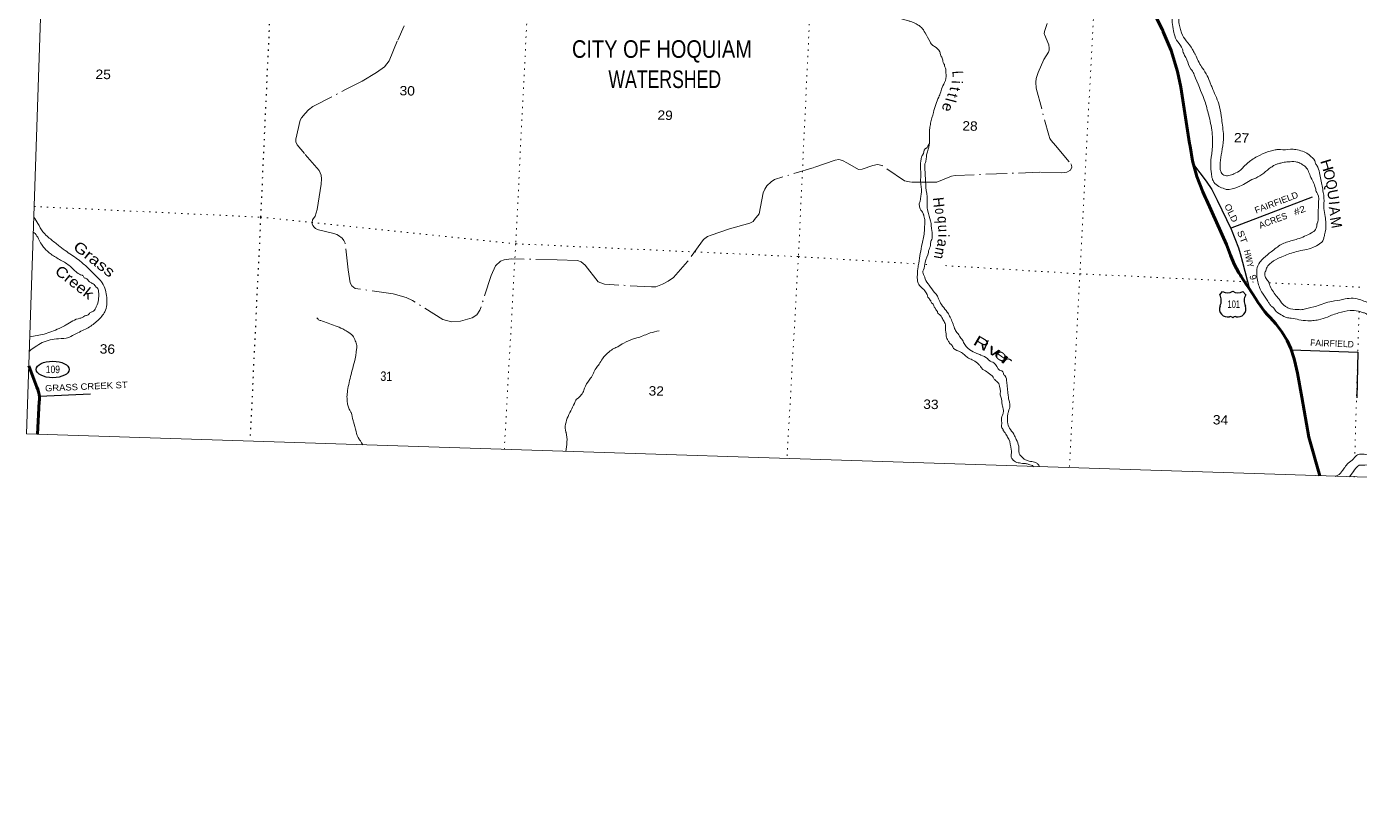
# Model space of a CAD drawing. Header units: feet. Extents: x -751810 to -497223, y -177792 to 12311.
# Drawn here: x -751810 to -726802, y -177792 to -163256 of the extents above; entities that cross this region are included whole.
import ezdxf
from ezdxf.enums import TextEntityAlignment as Align

# ---------------------------------------------------------------- set-up
doc = ezdxf.new("R2010")
doc.units = ezdxf.units.FT
doc.header["$LTSCALE"] = 80
doc.linetypes.add('DOT_DASHED', pattern=[7.7, 5, -1.2, 0.3, -1.2])
doc.linetypes.add('DOTTED', pattern=[1.5, 0.3, -1.2])
for name, color, linetype, lineweight in [('16', 7, 'Continuous', 25), ('17', 7, 'Continuous', 25), ('20', 7, 'Continuous', 70), ('23', 7, 'Continuous', 70), ('29', 7, 'Continuous', 25), ('39', 7, 'Continuous', 13), ('4', 7, 'Continuous', 13), ('44', 7, 'DOT_DASHED', 13), ('6', 7, 'DOTTED', 25), ('7', 7, 'DOTTED', 13)]:
    doc.layers.add(name, color=color, linetype=linetype, lineweight=lineweight)
doc.layers.add('30', color=7, linetype='Continuous')
doc.layers.add('41', color=7, linetype='Continuous')

msp = doc.modelspace()

# ---------------------------------------------------------------- linework, layer by layer
at = {"layer": '16'}
for p, q in [((-729420.93, -168286.22), (-729369.62, -168227.46)), ((-729177.86, -168221.49), (-729178.14, -168221.69)), ((-728985.77, -168227.37), (-728934.38, -168286.22))]:
    msp.add_line(p, q, dxfattribs=at)
for centre, radius, start, end in [((-729613.91, -168396.85), 222.05, 332.97043, 29.75871), ((-729278.54, -168069.8), 182.07, 239.97227, 303.45418), ((-729076.76, -168070.3), 181.52, 236.33975, 300.08743), ((-729076.77, -168069.8), 182.07, 236.54582, 236.59441), ((-728741.41, -168396.85), 222.05, 150.24129, 207.02957), ((-729274.72, -168551.75), 151.42, 159.09177, 283.81923), ((-729080.6, -168551.75), 151.42, 256.18077, 20.90823)]:
    msp.add_arc(centre, radius, start, end, dxfattribs=at)
for centre, major_axis, start_param, end_param in [((-729219.38, -168750.57), (-19.56, 51.67), 4.95877769, 6.28318531), ((-729135.93, -168750.57), (19.56, 51.67), 0, 1.32637542)]:
    msp.add_ellipse(centre, major_axis=major_axis, ratio=0.929097, start_param=start_param, end_param=end_param, dxfattribs=at)
at = {"layer": '17'}
msp.add_ellipse((-751320.69, -169688.33), major_axis=(-309.24, 1), ratio=0.500121, dxfattribs=at)
at = {"layer": '20'}
msp.add_lwpolyline([(-727545.1, -171686.21), (-727751.18, -170956.5), (-727881.95, -170207.12), (-727962.3, -169755.99), (-728017.39, -169514.47), (-728029.2, -169467.58), (-728086.01, -169291.97), (-728157.43, -169143.35), (-728256.16, -168980.76), (-728371.35, -168829.37), (-728478.19, -168715.87), (-728501.83, -168690.75), (-728523.22, -168665.87), (-728574.86, -168605.8), (-728705.92, -168426.55), (-728741.69, -168364.5), (-728884.13, -168151), (-728901.03, -168125.67), (-728916.99, -168101), (-729017.47, -167945.63), (-729033.37, -167921.05), (-729049.43, -167895.63), (-729063.88, -167872.77), (-729149.81, -167713.51), (-729218.62, -167546.15), (-729294.04, -167342.36), (-729669, -166503.88), (-729680.24, -166478.75), (-729692.26, -166453.88), (-729741.41, -166352.21), (-729852.59, -166068.73), (-729933.53, -165775.18), (-729979.2, -165499.78), (-729983.2, -165475.67), (-729987.21, -165449.78), (-730150.98, -164390.51), (-730212.46, -164095.55), (-730332.32, -163702.86), (-730481.97, -163349.85), (-730492.54, -163324.91), (-730505.05, -163299.85), (-730909.38, -162490.15)], dxfattribs=at)
at = {"layer": '23'}
msp.add_lwpolyline([(-751606.14, -170904.54), (-751571.95, -170289.8), (-751570.6, -170264.84), (-751569.51, -170239.8), (-751569.63, -170201.63), (-751574.66, -170155.36), (-751584.48, -170109.87), (-751599.02, -170065.66), (-751618.09, -170023.2), (-751767.38, -169619)], dxfattribs=at)
at = {"layer": '29'}
for p, q in [((-729219.12, -167035.6), (-727682.54, -166451.31)), ((-751567.31, -170189.39), (-750612.19, -170146.9))]:
    msp.add_line(p, q, dxfattribs=at)
for points in [[(-729915.46, -165840.7), (-729676.75, -166153.62), (-729572.14, -166314.43), (-729471.61, -166509.01), (-729208.26, -167058.26), (-729071.34, -167405.02), (-729036.32, -167510.14), (-728995.84, -167673.42), (-728862.54, -168183.37)], [(-728077.78, -169317.4), (-726830.86, -169365.98), (-726849.83, -170223.19)]]:
    msp.add_lwpolyline(points, dxfattribs=at)
at = {"layer": '39'}
msp.add_line((-726920.02, -171606.34), (-726986.97, -171703.98), dxfattribs=at)
msp.add_arc((-726527.81, -171864.45), 469.52, 125.9417, 146.65213, dxfattribs=at)
for points in [[(-730683.99, -159969.4), (-730603.98, -160082.44), (-730553.08, -160145.75), (-730513.92, -160179.53), (-730463.12, -160233.71), (-730379.98, -160324.03), (-730310.78, -160391.69), (-730156.23, -160542.81), (-729960.84, -160675.21), (-729836.74, -160755.95), (-729744.83, -160814.23), (-729491.98, -160984.77), (-729339.61, -161106.83), (-729281.29, -161200.93), (-729247.49, -161310.52), (-729234, -161427.66), (-729235.62, -161500.11), (-729249.69, -161588.36), (-729300.43, -161695.82), (-729508.52, -161992.65), (-729587.37, -162095.37), (-729713.4, -162325.8), (-729825.63, -162480.03), (-729842.28, -162503.78), (-729950.13, -162642.03), (-729990.51, -162708.19), (-730049.1, -162772.72), (-730129.98, -162883.12), (-730165.51, -162970.21), (-730187.19, -163070.84), (-730187.78, -163179.75), (-730165.97, -163285.01), (-730139.77, -163374.27), (-730050.4, -163521.51), (-729933.13, -163681.53), (-729890.65, -163763.14), (-729863.45, -163808.13), (-729809.79, -163930.3), (-729743.59, -164032.65), (-729593.05, -164326.41), (-729566.4, -164395.55), (-729440.39, -164704.8), (-729393, -164927.5), (-729376.03, -165068.88), (-729350.58, -165371.57), (-729384.09, -165608.34), (-729412.85, -165813.01), (-729414.83, -165901.57), (-729404.29, -165970.3), (-729381.03, -166011.16), (-729297.38, -166053.53), (-729248.97, -166050.72), (-729155.55, -166016.83), (-729029.03, -165943.5), (-728954.83, -165868.84), (-728909.55, -165825.68), (-728864.36, -165786.55), (-728664.27, -165666.73), (-728477.25, -165590.9), (-728380.08, -165569.18), (-728315.38, -165558.72), (-728283.26, -165563.57), (-728093.75, -165556.25), (-727993.18, -165562.81), (-727868.99, -165594.13), (-727761.37, -165645.17), (-727737.66, -165665.9), (-727639.34, -165773.09), (-727616.54, -165834.07), (-727597.04, -165862.75), (-727551.7, -165996.79), (-727526.4, -166126.31), (-727479.38, -166365.1), (-727465.71, -166474.19), (-727466.02, -166667.5), (-727445.29, -166821.05), (-727427.97, -166946.33), (-727452.97, -167163.18), (-727470.52, -167227.18), (-727500.15, -167290.86), (-727524.85, -167314.4), (-727631.06, -167380.19), (-727671.78, -167399.3), (-727979.68, -167476.13), (-728227.36, -167562.52), (-728333.13, -167608.19), (-728484.45, -167709.08), (-728542.62, -167788.16), (-728551.21, -167812.11), (-728555.79, -167836.16), (-728576.72, -167871.88), (-728577.36, -167900.05), (-728550.98, -167981.26), (-728500.18, -168051)], [(-730436.35, -160608.02), (-730326.05, -160719.53), (-730211.26, -160811.03), (-729969.34, -160982.24), (-729874.32, -161057.13), (-729802.75, -161099.2), (-729775.29, -161132.11), (-729739.41, -161149.13), (-729676.07, -161199.05), (-729600.47, -161241.22), (-729490.25, -161356.77), (-729462.6, -161381.62), (-729439.17, -161414.43), (-729432.74, -161487.09), (-729451.28, -161595.37), (-729485.21, -161671.04), (-729530.4, -161710.17), (-729660.81, -161956.59), (-729852.79, -162253.82), (-730102.68, -162618.05), (-730202.56, -162760.53), (-730270.86, -162931.98), (-730283.21, -162943.76), (-730287.87, -162971.83), (-730292.62, -163003.93), (-730306.05, -163064.01), (-730312.6, -163176.61), (-730287.93, -163334.29), (-730277.12, -163390.95), (-730207.97, -163541.71), (-730122.37, -163676.77), (-730111.2, -163717.32), (-730080.79, -163798.64), (-730038.22, -163876.22), (-729965.59, -164051.23), (-729945.9, -164071.86), (-729899.57, -164161.63), (-729712.56, -164625.46), (-729637.62, -164877.03), (-729619.11, -164949.99), (-729561.99, -165277.65), (-729565.01, -165591.71), (-729574.68, -165663.96), (-729590.91, -165848.8), (-729578.51, -166014.23), (-729560.54, -166111.34), (-729529.68, -166172.53), (-729438.87, -166255.36), (-729331.07, -166298.35), (-729299.13, -166311.23), (-729242.67, -166308.63), (-729043.94, -166249.2), (-728783, -166110.78), (-728746.4, -166095.59), (-728455.84, -165893.49), (-728394.54, -165854.76), (-728337.63, -165832.03), (-728309.26, -165824.69), (-728240.36, -165806.29), (-728139.34, -165792.72), (-727994.3, -165792.34), (-727918.24, -165814.39), (-727858.67, -165852.14), (-727826.91, -165873.07), (-727722.26, -166056.94), (-727626.65, -166284.88), (-727600.35, -166370.11), (-727588.73, -166390.54), (-727569.08, -166592.41), (-727573.87, -166805.73), (-727593.22, -166950.22), (-727597.52, -166962.2), (-727602.45, -167002.35), (-727623.94, -167062.22), (-727701.88, -167124.7), (-727962.27, -167238.96), (-728063.66, -167268.62), (-728266.78, -167344.05), (-728455.14, -167480.26), (-728598.78, -167597.47), (-728669.03, -167676.25), (-728724.43, -167811.78), (-728726.79, -167916.42), (-728709.45, -168041.71), (-728621.63, -168257.37), (-728520.27, -168408.93), (-728489.15, -168458.04), (-728449.88, -168503.33), (-728406.32, -168536.64), (-728382.97, -168573.47), (-728268.19, -168664.96), (-728172.55, -168711.67), (-728080.22, -168726.08), (-727935.81, -168753.87), (-727771.1, -168774.13), (-727674.37, -168772.54), (-727569.23, -168755.05)], [(-736932.93, -162398.82), (-736935.33, -162434.18), (-736922.02, -162559.37), (-736918.35, -162575.57), (-736899.48, -162632.43), (-736757.95, -162789.02), (-736662.84, -162859.88), (-736603.07, -162889.57), (-736527.21, -162919.67), (-736422.87, -162938.4), (-736298.23, -162949.59), (-736057.73, -163003.96), (-735640.15, -163066.81), (-735519.62, -163081.92), (-735355.26, -163118.27), (-735259.26, -163148.87), (-735239.21, -163153.4), (-735079.68, -163225.88), (-735020.28, -163271.67), (-734949.96, -163370.09), (-734857.11, -163541.58), (-734806.21, -163607.3), (-734774.45, -163628.23), (-734675.94, -163727.36), (-734657.35, -163796.3), (-734622.64, -163865.64), (-734615.48, -163906.09), (-734600.37, -163950.77), (-734584.63, -163967.28), (-734585.17, -163991.43), (-734562.36, -164052.41), (-734559.86, -164120.94), (-734556.47, -164149.21), (-734584.14, -164305.58), (-734643.3, -164428.95), (-734673.83, -164532.9), (-734694.95, -164576.67), (-734794.04, -164864.14), (-734846.95, -165068.2), (-734864.69, -165168.43)], [(-734864.69, -165168.43), (-734869.56, -165197.11), (-734870.31, -165231.34), (-734867.62, -165267.81), (-734869.49, -165304.32), (-734868.64, -165317.36)], [(-734869.33, -165435.2), (-734938.1, -165541.14), (-734950.36, -165548.89), (-734997.27, -165664.5), (-735013.82, -165684.22), (-735022.87, -165728.29), (-735036.75, -165808.49), (-735030.52, -166070.43), (-735035.54, -166114.6), (-735019.73, -166308.31), (-735021.44, -166384.79), (-735035.5, -166473.03), (-735044.91, -166533.21), (-735057.61, -166561.08), (-735055.21, -166633.63), (-735044.03, -166674.18), (-734985.52, -166760.22), (-734982.31, -166772.47), (-734975.2, -166795.23), (-734972.79, -166806.61), (-734953.48, -166900.01), (-734963.32, -167039.4), (-734964.64, -167086.96), (-735006.37, -167331.58), (-735070.85, -167692.41), (-735085.17, -167792.73), (-735094.06, -168009.98), (-735086.91, -168050.44), (-735040.31, -168128.13), (-734957.55, -168210.75), (-734930.18, -168247.69), (-734922.4, -168259.96), (-734884.03, -168345.5), (-734872.13, -168353.85), (-734864.61, -168378.2), (-734852.71, -168386.56), (-734829.72, -168439.49), (-734813.89, -168451.97), (-734782.94, -168509.13), (-734775.34, -168529.45), (-734763.35, -168533.79), (-734751.9, -168562.26), (-734720.5, -168599.3), (-734720.77, -168611.37), (-734661.73, -168673.26), (-734626.75, -168730.52), (-734615.12, -168750.96), (-734576.57, -168828.44), (-734565.57, -168877.05), (-734567.47, -168961.57), (-734560.13, -168993.97), (-734553.61, -169062.6), (-734519.27, -169148.03), (-734480.27, -169205.4), (-734436.97, -169250.78), (-734433.21, -169262.96), (-734316.93, -169347.09)], [(-734868.64, -165317.36), (-734866.6, -165406.01), (-734890.06, -165554.43), (-734907.25, -165602.33), (-734925.07, -165678.4), (-734935.28, -165774.8), (-734952.65, -165830.74), (-734954.99, -165935.4), (-734920.69, -166383.29), (-734913.63, -166427.77), (-734913.47, -166600.95), (-734899.98, -166718.07), (-734847.67, -166900.62), (-734823.62, -167086.48), (-734816.75, -167139.01), (-734827.31, -167251.51), (-734840.12, -167283.4), (-734849.88, -167359.68), (-734884.43, -167463.51), (-734889.09, -167491.6), (-734949.6, -167675.33), (-734981.03, -167819.52), (-734993.65, -167843.36), (-734967.36, -167928.6), (-734948.48, -167985.45), (-734874.68, -168108.12), (-734772.97, -168243.58), (-734718.13, -168313.42), (-734691.39, -168378.53), (-734535.47, -168612.01), (-734523.76, -168628.41), (-734481.17, -168705.99), (-734397.28, -168917.52), (-734354.71, -168995.11), (-734327.06, -169019.96), (-734307.92, -169064.75), (-734249.15, -169138.72), (-734229.91, -169179.47), (-734112.19, -169319.35), (-733980.77, -169387.1), (-733904.89, -169417.19), (-733781.52, -169484.73), (-733753.96, -169513.61), (-733702.25, -169543.11), (-733626.92, -169597.35), (-733516.8, -169716.91), (-733504.72, -169717.22), (-733481.47, -169758.07), (-733470.02, -169786.56), (-733454.27, -169803.05), (-733416.9, -169932.87), (-733390.18, -170179.2), (-733379.91, -170260), (-733361.3, -170328.93), (-733362.75, -170393.33), (-733393.36, -170501.3), (-733402.86, -170565.49), (-733397.96, -170706.57), (-733348.05, -170816.55), (-733270.05, -170931.27), (-733250.91, -170976.05), (-733239.37, -171000.51), (-733193.85, -171126.5), (-733190.85, -171240.13)], [(-751675.23, -166827.7), (-751600.83, -166950.04), (-751503.27, -167104.05), (-751341.85, -167257.34), (-751185.3, -167383.31), (-751056.48, -167477.65), (-750826.53, -167639.29), (-750669.87, -167774.39), (-750536.07, -167905.17), (-750392.85, -168063.23), (-750331.99, -168199.42), (-750307.62, -168336.01), (-750341.06, -168605.57), (-750476.11, -168766.79), (-750652.47, -168905.66), (-750874.8, -169013.12), (-751019.94, -169087.76), (-751211.28, -169112.75), (-751516.15, -169184.65), (-751647.56, -169263.71), (-751758.2, -169342.03)], [(-751684.73, -167113.34), (-751652.29, -167139.67), (-751531.86, -167340.02), (-751477.01, -167409.86), (-751350.68, -167525.78), (-751171.82, -167634.96), (-750993.15, -167752.2), (-750945.81, -167797.68), (-750771.25, -167918.84), (-750759.27, -167923.17), (-750728.05, -167968.25), (-750704.07, -167976.9), (-750629, -168043.22), (-750577.28, -168072.71), (-750518.05, -168126.55), (-750502.4, -168147.07), (-750486.47, -168155.52), (-750459.9, -168228.68), (-750458.56, -168349.53), (-750485.5, -168473.7), (-750510.91, -168529.44), (-750581.15, -168608.23), (-750597.34, -168611.86), (-750642.54, -168651), (-750699.53, -168677.75), (-750736.12, -168692.95), (-750752.59, -168708.65), (-750809.41, -168727.36), (-751065.93, -168849.81), (-751098.59, -168869.13), (-751200.42, -168918.94), (-751480.73, -169024.68), (-751749.73, -169074.11)], [(-728500.18, -168051), (-728485.15, -168099.71), (-728360.82, -168304.2), (-728329.41, -168341.24), (-728235.49, -168464.42), (-728188.08, -168505.89), (-728132.34, -168535.48), (-727959.75, -168563.99), (-727854.98, -168562.61), (-727814.45, -168551.54), (-727607.84, -168500.36), (-727465.66, -168447.57), (-727319.81, -168410.96), (-727117.59, -168375.78), (-727069, -168364.93), (-726919.67, -168352.58), (-726771.32, -168384.5), (-726659.49, -168427.59), (-726504.45, -168520.1), (-726457.22, -168569.62), (-726429.58, -168594.48), (-726359.18, -168688.87), (-726335.38, -168705.59), (-726277.52, -168819.8), (-726245.85, -168844.77), (-726200.33, -168970.76), (-726119.57, -169141.94), (-726096.58, -169194.87), (-725960.9, -169431.87), (-725769.16, -169863.58), (-725682.33, -170123.52), (-725540.32, -170437.19), (-725464.94, -170668.64), (-725458.06, -170721.16), (-725410.14, -170919.71), (-725392.04, -171189.99), (-725420.44, -171378.55), (-725454.91, -171478.36), (-725509.05, -171557.54), (-725607.05, -171615.48), (-725723.98, -171620.59), (-725937.2, -171607.16), (-726189.85, -171556.5), (-726362.08, -171511.89), (-726599.09, -171481.75), (-726803.4, -171484.32)], [(-746361.76, -168721.95), (-746342.17, -168746.61), (-746290.37, -168772.07), (-746018.64, -168871.5), (-745878.89, -168927.36), (-745795.41, -168977.77), (-745688.41, -169056.98), (-745642.16, -169150.76), (-745615.86, -169235.99), (-745617.39, -169304.41), (-745720.68, -169781.07), (-745787.89, -170085.45), (-745798.55, -170201.97), (-745792.65, -170298.77), (-745778.25, -170375.65), (-745747.74, -170452.93), (-745720.55, -170497.91), (-745683.61, -170647.85), (-745676.01, -170668.17), (-745627.8, -170854.62), (-745570.54, -170997.02), (-745556.37, -171015.7), (-745554.89, -171017.54), (-745525.26, -171062.82), (-745500.57, -171105.29)], [(-727569.23, -168755.05), (-727398.96, -168706.98), (-727297.22, -168661.22), (-727191.72, -168627.63), (-726977.15, -168580.68), (-726820.39, -168596.71), (-726776.38, -168609.9), (-726744.35, -168618.76), (-726704.26, -168627.83), (-726652.56, -168657.33), (-726577.69, -168731.7), (-726444.76, -168912.25), (-726386.44, -169006.34), (-726328.39, -169112.51), (-726258.09, -169210.94), (-726170.09, -169418.54), (-726159.28, -169475.2), (-726117.34, -169580.97), (-726098.47, -169637.82), (-726018.52, -169845.23), (-725929.89, -170024.65), (-725911.11, -170085.53), (-725880.08, -170138.67), (-725778.87, -170475.48), (-725722.44, -170654.1), (-725637.66, -171081.71)], [(-739941.61, -168963.5), (-740107.67, -169003.63), (-740335.22, -169090.56), (-740424.43, -169116.51), (-740603.38, -169192.56), (-740717.73, -169262.18), (-740791.02, -169296.58), (-740881.04, -169358.76), (-741004.79, -169488.55), (-741067.52, -169591.69), (-741125.59, -169666.75), (-741226.46, -169853.49), (-741255.44, -169889.01), (-741339.39, -170039.94), (-741352.27, -170075.87), (-741476.75, -170237.86), (-741505.47, -170261.3), (-741518.17, -170289.17), (-741649.28, -170567.78), (-741692.08, -170860.69), (-741688.32, -170872.87), (-741693.06, -171229.49)], [(-734316.93, -169347.09), (-734266.94, -169373.04), (-734204.73, -169422.57), (-734133.37, -169474.28), (-734043.83, -169518.94), (-733944.82, -169593.17), (-733912.42, -169631.63), (-733886.92, -169665.59), (-733868.67, -169691.01)], [(-733868.67, -169691.01), (-733771.27, -169746.76), (-733723.77, -169784.19), (-733699.97, -169800.9), (-733674.64, -169833.37)], [(-733674.64, -169833.37), (-733643.64, -169878.61), (-733583.67, -169932.74), (-733546.05, -170030.49), (-733538.35, -170105.75), (-733542.25, -170165.16), (-733518.6, -170237.95), (-733511.01, -170304.08), (-733498.03, -170372.96)], [(-733498.03, -170372.96), (-733481.58, -170482.97), (-733499.04, -170542.94), (-733513.9, -170667.41), (-733510.25, -170683.61), (-733515.44, -170735.83), (-733500.69, -170796.61), (-733485.04, -170817.14), (-733485.39, -170833.24), (-733469.65, -170849.74), (-733469.92, -170861.81)], [(-733469.92, -170861.81), (-733446.12, -170878.52), (-733422.95, -170923.41), (-733380.29, -170996.97), (-733336.3, -171191.38), (-733329.33, -171239.88), (-733335.07, -171316.25), (-733312.17, -171373.2), (-733231.76, -171433.12)], [(-732802.37, -171517.61), (-732816.17, -171486.97), (-732855.44, -171446.31), (-732944.81, -171417.64), (-732997.44, -171406.81), (-733036.41, -171393.55), (-733091.45, -171371.34), (-733144.55, -171319.41), (-733181.56, -171276.45), (-733186.44, -171249.11)], [(-725741.85, -171409.93), (-725792.3, -171433.61), (-725824.6, -171436.83), (-725852.69, -171432.1), (-725897.25, -171443.05), (-726179.09, -171435.95), (-726339.23, -171391.64), (-726363.04, -171374.94), (-726403.21, -171369.9), (-726455.09, -171348.46), (-726679.21, -171282.4), (-726800, -171279.36), (-726869.25, -171313.86), (-726881.92, -171324.72)], [(-732918.5, -171513.84), (-732922.78, -171506.1), (-732926.39, -171500.29), (-732930.05, -171496.36), (-732939.42, -171490.64), (-732987.52, -171477.48), (-733049.38, -171457.62), (-733122.51, -171451.6), (-733179.69, -171443.1), (-733231.76, -171433.12)], [(-726881.92, -171324.72), (-726911.91, -171367.43), (-727009.1, -171448.36), (-727076.66, -171526.67), (-727121.55, -171591.05), (-727162.42, -171639.36), (-727255.79, -171695.41)]]:
    msp.add_spline(points, degree=3, dxfattribs=at)
at = {"layer": '4'}
msp.add_lwpolyline([(-745759.2, 12310.88), (-714696.48, 11306.43), (-683632.43, 10344.71), (-652567.08, 9425.72), (-621500.49, 8549.46), (-590432.73, 7715.93), (-559363.85, 6925.15), (-528293.92, 6177.09), (-497222.97, 5471.78), (-501256.99, -177792.42), (-532580.02, -177081.38), (-563902.02, -176327.26), (-595222.97, -175530.05), (-626542.79, -174689.77), (-657861.41, -173806.4), (-689178.81, -172879.95), (-720494.9, -171910.43), (-751809.61, -170897.82)], close=True, dxfattribs=at)
msp.add_lwpolyline([(-745759.2, 12310.88), (-714696.48, 11306.43), (-683632.43, 10344.71), (-652567.08, 9425.72), (-621500.49, 8549.46), (-590432.73, 7715.93), (-559363.85, 6925.15), (-528293.92, 6177.09), (-497222.97, 5471.78), (-501256.99, -177792.42), (-532580.02, -177081.38), (-563902.02, -176327.26), (-595222.97, -175530.05), (-626542.79, -174689.77), (-657861.41, -173806.4), (-689178.81, -172879.95), (-720494.9, -171910.43), (-751809.61, -170897.82)], close=True, dxfattribs=at)
at = {"layer": '44'}
for points in [[(-746453.17, -166927.3), (-746443.87, -166880.48), (-746396.33, -166810.4), (-746360.07, -166686.51), (-746338.52, -166568.42), (-746284.17, -166211.11), (-746276.25, -166109.6), (-746282.51, -166040.77), (-746318.21, -165956.66), (-746596.62, -165638.08), (-746732.83, -165475.12), (-746757.85, -165415.05), (-746758.38, -165364.39), (-746680.13, -165012.07), (-746652.76, -164967.04), (-746586.46, -164883.19), (-746522.67, -164816.87), (-746439.12, -164756.73), (-745815.8, -164428.52), (-745514.64, -164276.04), (-745246.77, -164113.56), (-745096.67, -164008.44), (-745009.81, -163898.84), (-744845.71, -163507.82), (-744723.9, -163240.06)], [(-732659.21, -163196.24), (-732711.74, -163343.91), (-732716.75, -163388.96), (-732710.55, -163405.44), (-732630.43, -163597.95), (-732620.31, -163660.16), (-732620.42, -163698.07), (-732635.43, -163735.61), (-732721.11, -163872.98), (-732831.05, -164113.56), (-732864.33, -164229.92), (-732871.84, -164300), (-732864.9, -164409.44), (-732631.1, -165294.6), (-732607.91, -165354.96), (-732582.89, -165392.51), (-732504.16, -165484.53), (-732216.68, -165827.58), (-732201.38, -165856.77), (-732196.38, -165889.31), (-732223.47, -165947.82), (-732293.95, -165984.42), (-732388.05, -165997.38), (-732797.23, -165988.82), (-734383.43, -166047.01), (-734456.72, -166060.76), (-734731.91, -166170.88), (-734798.03, -166174.8), (-735212.25, -166170.88), (-735338.94, -166146.84), (-735755.23, -165862.83), (-735845.2, -165843), (-735931.84, -165861.7), (-736130.4, -165928.1), (-736201.83, -165937.11), (-736405.81, -165816.37), (-736500.66, -165767.91), (-736570.71, -165747.89), (-736640.39, -165758.65), (-737031.35, -165897.45), (-737777.11, -166124.29), (-737839.1, -166165.88), (-737919.16, -166240.96), (-737959.19, -166306.04), (-737989.74, -166372.74), (-738063.57, -166765.42), (-738149.32, -166876.69), (-738176.85, -166914.24), (-738237.34, -166945.16), (-738622.85, -167048.02), (-738967.4, -167169.53), (-739032.45, -167194.56), (-739106.54, -167247.33), (-739408.13, -167662.9), (-739672.94, -167961.46), (-739770.47, -168033.03), (-739880.55, -168088.09), (-740005.64, -168138.15), (-740085.53, -168139.55), (-740966.32, -168088.09), (-741083.49, -168044.85), (-741332, -167731.49), (-741406.63, -167667.61), (-741475.04, -167643.35), (-741855.92, -167629.91), (-742715.05, -167615.05), (-742850.14, -167630.06), (-742916.79, -167653.16), (-743010.26, -167745.2), (-743096.23, -167925.06), (-743302.96, -168578.66), (-743364.55, -168665.34), (-743448.06, -168718.82), (-743666.2, -168779.64), (-743838.33, -168793.9), (-743998.19, -168748.1), (-744566.34, -168395.68), (-744686.44, -168335.88), (-744932.57, -168266.34), (-745642.11, -168170.69), (-745709.68, -168120.35), (-745739.68, -168063.06), (-745774.03, -167820.48), (-745832.42, -167320.02), (-745855.38, -167270.28), (-745889.79, -167227.09), (-745955.45, -167172.67), (-745990.47, -167155.15), (-746046.09, -167135.77), (-746334.33, -167068.69), (-746375.74, -167047.52), (-746388.21, -167040.05), (-746417.02, -167018.74), (-746441.68, -166986.56), (-746449.55, -166956.17), (-746453.17, -166927.3)]]:
    msp.add_lwpolyline(points, dxfattribs=at)
at = {"layer": '6'}
msp.add_line((-747419.29, -166830.36), (-747619.56, -171035.81), dxfattribs=at)
msp.add_lwpolyline([(-745428.48, -125280.18), (-745478.1, -129275.6), (-745718.2, -134623.09), (-746377.84, -139992.1), (-746565.66, -145525.79), (-746709, -150871.09), (-746917.2, -156234.71), (-747180.24, -161528.3), (-747420.69, -166833.03)], dxfattribs=at)
at = {"layer": '7'}
for p, q in [((-737327.84, -167571.38), (-735073.54, -167708.79)), ((-734939.7, -167716.95), (-734895.23, -167719.66)), ((-734567.28, -167739.66), (-732045.5, -167893.43)), ((-732045.5, -167893.43), (-728706.78, -168051.7)), ((-728495.32, -168061.72), (-726793.75, -168142.41)), ((-726807.42, -168600.61), (-726888.97, -171334.76)), ((-726896.09, -171573.2), (-726899.84, -171706.82))]:
    msp.add_line(p, q, dxfattribs=at)
for points in [[(-740881.26, -135284.71), (-741560.21, -140608.89), (-741783.81, -145932.22), (-741985.92, -151195.49), (-742160.77, -156490.88), (-742361.49, -161883.27), (-742632.13, -167329.51), (-742847.26, -171192.03)], [(-736687.57, -151908.46), (-736839.34, -157244.7), (-737089.27, -162486.81), (-737327.84, -167571.38), (-737542.66, -171364.51)], [(-731773.46, -162761.39), (-732045.5, -167893.43), (-732241.52, -171535.63)], [(-751668.68, -166630.34), (-747419.29, -166830.36), (-742632.13, -167329.51), (-737327.84, -167571.38)]]:
    msp.add_lwpolyline(points, dxfattribs=at)

# ---------------------------------------------------------------- texts
at = {"layer": '16', "width": 0.6}
msp.add_text('101', height=140, dxfattribs=at).set_placement((-729158.07, -168533.26), align=Align.CENTER)
at = {"layer": '17', "width": 0.85}
msp.add_text('109', height=140, dxfattribs=at).set_placement((-751317.24, -169756.64), align=Align.CENTER)
at = {"layer": '30'}
for s, rotation, width, p in [('FAIRFIELD', 20.819, 1.05, (-728740.56, -166763.74)), ('OLD', 295.616, 1.1, (-729338.38, -166613.47)), ('#2', 20.819, 1.25, (-728005.75, -166798.82)), ('ST', 291.547, 1.2, (-729099.28, -167106.74)), ('HWY', 283.924, 0.9, (-728972.01, -167457.88)), ('9', 284.649, 1.1, (-728866.04, -167926.09)), ('GRASS CREEK ST', 2.547, 1.1, (-751461.84, -170102.32))]:
    msp.add_text(s, height=120, rotation=rotation, dxfattribs=dict(at, width=width)).set_placement(p)
for s, rotation, p in [('ACRES', 20.819, (-728658.06, -167046.38)), ('FAIRFIELD', 357.769, (-727727.2, -169243.45))]:
    msp.add_text(s, height=120, rotation=rotation, dxfattribs=at).set_placement(p)
at = {"layer": '41'}
for s, rotation, p in [('i', 268.675, (-734449.62, -164264.82)), ('t', 257.49, (-734520.87, -164487.12)), ('t', 261.412, (-734478.52, -164374.39)), ('l', 255.49, (-734560.21, -164583.3)), ('H', 276.076, (-734805.68, -166466.02)), ('a', 260.901, (-734707.19, -167227.44)), ('i', 270.084, (-734703.96, -167149.86))]:
    msp.add_text(s, height=200.9, rotation=rotation, dxfattribs=at).set_placement(p)
for s, rotation, width, p in [('L', 271.675, 0.8, (-734437.83, -164087.43)), ('e', 255.49, 1.05, (-734600.67, -164669.49)), ('o', 272.398, 0.75, (-734765.67, -166665.43)), ('q', 272.766, 0.9, (-734719.35, -166816.04)), ('u', 272.766, 0.9, (-734710.57, -166977.83)), ('Grass', 321.766, 1.25, (-750954.05, -167418.59)), ('m', 258.901, 0.95, (-734747.93, -167386.57)), ('Creek', 321.766, 1.15, (-751296.28, -167875.3)), ('R', 329.633, 1.45, (-734065.27, -169210.32)), ('i', 335.465, 1.1, (-733881.57, -169321.36)), ('v', 331.257, 1.55, (-733792, -169370.03)), ('e', 324.691, 1.65, (-733677.03, -169430.51)), ('r', 320.116, 2.05, (-733550.93, -169526.08))]:
    msp.add_text(s, height=200.9, rotation=rotation, dxfattribs=dict(at, width=width)).set_placement(p)
for s, rotation, width, p in [('H', 286.939, 1.2, (-727505.24, -165884.42)), ('O', 284.056, 0.95, (-727461.69, -166057.78)), ('Q', 283.144, 0.9, (-727420.06, -166241.53)), ('A', 277.625, 0.95, (-727364.72, -166725.09)), ('M', 280.827, 0.95, (-727336.56, -166947.84))]:
    msp.add_text(s, height=200, rotation=rotation, dxfattribs=dict(at, width=width)).set_placement(p, align=Align.CENTER)
for s, rotation, p in [('U', 280.74, (-727391.99, -166427.76)), ('I', 276.213, (-727373.9, -166574.41))]:
    msp.add_text(s, height=200, rotation=rotation, dxfattribs=at).set_placement(p, align=Align.CENTER)
at = {"layer": '44'}
for s, width, p in [('CITY OF HOQUIAM', 0.85, (-741576.38, -163840.52)), ('WATERSHED', 0.75, (-740893.17, -164407.07))]:
    msp.add_text(s, height=330, dxfattribs=dict(at, width=width)).set_placement(p)
at = {"layer": '7'}
for s, rotation, width, p in [('25', 358.566, 1.1, (-750519.13, -164234.87)), ('30', 358.564, 1.1, (-744814.26, -164542.71)), ('29', 358.562, 1.1, (-739974.37, -165001.01)), ('28', 358.56, 1.1, (-734253.98, -165203.25)), ('27', 358.559, 1.1, (-729156.76, -165425.35)), ('36', 358.566, 1.1, (-750440.44, -169388.74)), ('31', 358.564, 0.85, (-745173.92, -169900.59)), ('32', 358.562, 1.1, (-740140.92, -170175.98)), ('33', 358.56, 1.1, (-734987.32, -170426.32)), ('34', 358.558, 1.1, (-729553.18, -170718.03))]:
    msp.add_text(s, height=175.8, rotation=rotation, dxfattribs=dict(at, width=width)).set_placement(p)

doc.saveas('drawing.dxf')
